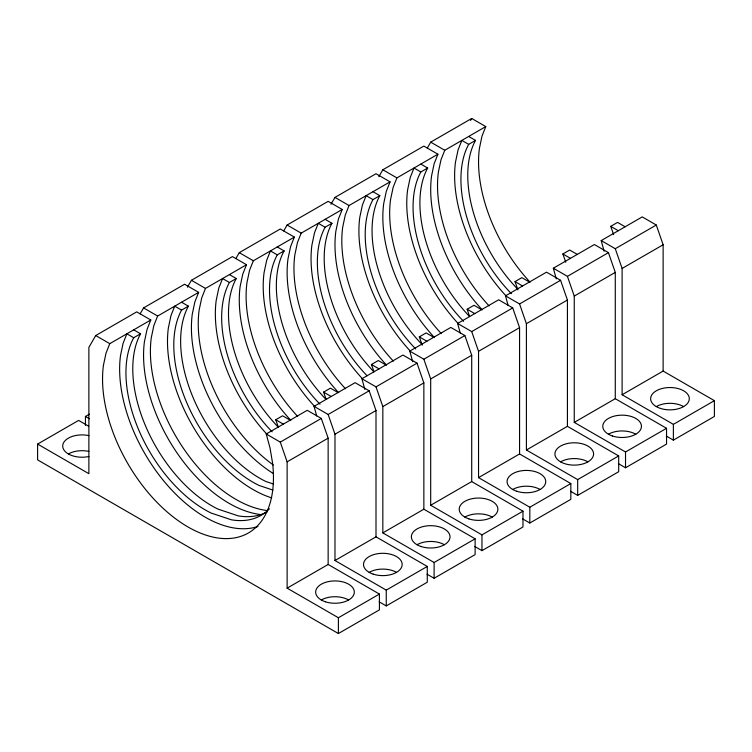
<?xml version="1.0" encoding="UTF-8"?>
<svg xmlns="http://www.w3.org/2000/svg" width="752" height="752" viewBox="0 0 752 752"><rect width="100%" height="100%" fill="white"/><g stroke="black" fill="none" stroke-linecap="round" stroke-linejoin="round"><path stroke-width="1.13" d="M37.6 444.084L88.877 473.685L88.877 347.386L95.711 335.542L136.723 311.864L150.795 319.985L109.773 343.664L106.004 353.158L103.419 365.416A120.846 69.776 60 0 0 188 526.973A120.846 69.776 60 0 0 272.581 463.091L269.996 447.835L266.227 433.989L307.239 410.31L321.311 418.432L328.145 438.162L328.145 564.47L379.422 594.071L379.422 609.853L338.4 633.541L37.6 459.876L37.6 444.084L78.622 420.406L88.67 426.205M150.795 319.985L147.025 329.479L144.431 341.737A120.846 69.776 60 0 0 176.353 451.924A120.846 69.776 60 0 0 261.16 514.603M140.145 313.838L143.566 307.916L184.578 284.237L198.65 292.359L157.629 316.037L153.859 325.531L151.274 337.789A120.846 69.776 60 0 0 266.857 510.523M198.65 292.359L194.881 301.843L192.286 314.11A120.846 69.776 60 0 0 273.126 473.403M187.427 287.189L191.422 280.289L232.434 256.601L246.506 264.723L205.484 288.411L201.715 297.905L199.12 310.162A120.846 69.776 60 0 0 273.408 465.046M246.506 264.723L242.736 274.217L240.142 286.484A120.846 69.776 60 0 0 290.817 420.349M235.855 258.575L239.277 252.653L280.289 228.975L294.361 237.096L253.339 260.775L249.57 270.269L246.976 282.536A120.846 69.776 60 0 0 297.651 416.411M294.361 237.096L290.592 246.59L287.997 258.848A120.846 69.776 60 0 0 338.673 392.723M283.711 230.949L287.123 225.027L328.145 201.348L342.216 209.47L301.195 233.148L297.425 242.642L294.831 254.909A120.846 69.776 60 0 0 345.506 388.775M342.216 209.47L338.447 218.964L335.853 231.221A120.846 69.776 60 0 0 386.528 365.096M330.993 204.309L334.978 197.4L376 173.721L390.072 181.843L349.05 205.522L345.281 215.016L342.686 227.273A120.846 69.776 60 0 0 393.362 361.148M390.072 181.843L386.302 191.337L383.708 203.595A120.846 69.776 60 0 0 434.383 337.469M378.848 176.682L382.834 169.773L423.855 146.085L437.918 154.207L396.906 177.895L393.136 187.389L390.542 199.647A120.846 69.776 60 0 0 441.217 333.521M437.918 154.207L434.148 163.701L431.563 175.968A120.846 69.776 60 0 0 482.239 309.843M427.277 148.059L430.689 142.147L471.711 118.459L485.773 126.58L444.761 150.268L440.992 159.762L438.397 172.02A120.846 69.776 60 0 0 489.073 305.895M485.773 126.58L482.004 136.074L479.419 148.341A120.846 69.776 60 0 0 530.094 282.207M470.573 120.433L471.711 118.459M257.917 526.494A120.846 69.776 60 0 1 162.366 479.221A120.846 69.776 60 0 1 120.508 355.555L123.102 343.288L126.872 333.794L133.706 337.742L140.539 333.794A111.935 64.625 60 0 0 218.014 509.123L238.234 515.872A111.935 64.625 60 0 0 267.327 511.736M271.651 497.88A120.846 69.776 60 0 1 168.363 327.919L170.948 315.661L174.718 306.167L181.561 310.115L188.395 306.167A111.935 64.625 60 0 0 265.87 481.496L273.38 483.997M266.894 434.167A120.846 69.776 60 0 1 216.219 300.292L218.804 288.035L222.573 278.541L229.416 282.489L236.25 278.541A111.935 64.625 60 0 0 278.174 427.042M314.75 406.541A120.846 69.776 60 0 1 264.074 272.666L266.659 260.408L270.429 250.914L277.272 254.862L284.106 250.914A111.935 64.625 60 0 0 326.03 399.415M362.596 378.914A120.846 69.776 60 0 1 311.92 245.039L314.515 232.772L318.284 223.278L325.118 227.226L331.961 223.278A111.935 64.625 60 0 0 373.885 371.789M410.451 351.278A120.846 69.776 60 0 1 359.776 217.413L362.37 205.146L366.139 195.652L372.973 199.6L379.816 195.652A111.935 64.625 60 0 0 421.74 344.153M458.306 323.651A120.846 69.776 60 0 1 407.631 189.777L410.225 177.519L413.995 168.025L420.829 171.973L427.672 168.025A111.935 64.625 60 0 0 469.596 316.526L467.161 309.232L473.995 305.284L481.571 309.664M506.162 296.025A120.846 69.776 60 0 1 455.486 162.15L458.081 149.892L461.85 140.398L468.684 144.346L475.518 140.398A111.935 64.625 60 0 0 517.451 288.9M85.455 425.482L85.455 416.458L89.46 414.145M278.287 427.004L275.74 419.748L282.583 415.8L290.15 420.171M326.142 399.378L323.595 392.121L330.429 388.173L338.005 392.544M373.998 371.742L371.45 364.494L378.284 360.546L385.861 364.917M422.21 345.159L419.306 336.868L426.14 332.92L433.716 337.291M517.921 289.896L515.017 281.605L521.85 277.657L529.427 282.028M565.777 262.269L562.872 253.979L569.706 250.031L577.282 254.402M613.632 234.643L610.727 226.352L617.561 222.404L625.128 226.775M316.686 415.95L314.082 406.362L355.094 382.674L369.166 390.796L376 410.536L376 536.834L427.277 566.444L427.277 582.227L386.255 605.915L379.14 601.807M364.833 389.386L361.928 378.735L402.95 355.047L417.022 363.169L423.855 382.909L423.855 509.207L475.123 538.808L475.123 554.6L434.111 578.279L426.995 574.171M412.688 361.75L409.784 351.099L450.805 327.421L464.877 335.542L471.711 355.273L471.711 481.581L522.978 511.181L522.978 526.973L481.966 550.652L474.85 546.544M460.252 333.061L457.639 323.473L498.661 299.794L512.723 307.916L519.566 327.646L519.566 453.954L570.834 483.555L570.834 499.347L529.822 523.025L522.706 518.918M508.108 305.434L505.494 295.846L546.516 272.168L560.578 280.289L567.422 300.02L567.422 426.328L618.689 455.928L618.689 471.711L577.677 495.399L570.561 491.291M556.254 278.87L553.35 268.22L594.371 244.532L608.434 252.653L615.277 272.393L615.277 398.692L666.545 428.302L666.545 444.084L625.523 467.763L618.417 463.664M604.1 251.243L601.205 240.593L642.227 216.905L656.289 225.027L663.123 244.767L663.123 371.065L714.4 400.666L714.4 416.458L673.378 440.136L666.272 436.028M266.227 433.989L280.289 442.11L321.311 418.432M314.082 406.362L328.145 414.484L369.166 390.796M361.928 378.735L376 386.857L417.022 363.169M409.784 351.099L423.855 359.221L464.877 335.542M457.639 323.473L471.711 331.594L512.723 307.916M505.494 295.846L519.566 303.968L560.578 280.289M553.35 268.22L567.422 276.341L608.434 252.653M601.205 240.593L615.277 248.715L656.289 225.027M379.422 594.071L338.4 617.749L287.123 588.149L287.123 461.841L328.145 438.162M427.277 566.444L386.255 590.123L334.978 560.522L334.978 434.214L376 410.536M475.123 538.808L434.111 562.496L382.834 532.895L382.834 406.588L423.855 382.909M522.978 511.181L481.966 534.869L430.689 505.259L430.689 378.961L471.711 355.273M570.834 483.555L529.822 507.233L478.545 477.633L478.545 351.334L519.566 327.646M618.689 455.928L577.677 479.607L526.4 450.006L526.4 323.698L567.422 300.02M666.545 428.302L625.523 451.98L574.255 422.38L574.255 296.072L615.277 272.393M714.4 400.666L673.378 424.354L622.111 394.753L622.111 268.445L663.123 244.767M287.123 588.149L328.145 564.47M334.978 560.522L376 536.834M382.834 532.895L423.855 509.207M430.689 505.259L471.711 481.581M478.545 477.633L519.566 453.954M526.4 450.006L567.422 426.328M574.255 422.38L615.277 398.692M622.111 394.753L663.123 371.065M272.976 490.088L259.036 485.444A111.935 64.625 60 0 1 181.561 310.115M468.684 136.45L475.518 140.398M610.727 226.352L618.294 230.723M430.689 142.147L444.761 150.268M420.829 164.077L427.672 168.025M562.872 253.979L570.439 258.35M382.834 169.773L396.906 177.895M372.973 191.704L379.816 195.652M515.017 281.605L522.584 285.976M334.978 197.4L349.05 205.522M325.118 219.34L331.961 223.278M467.161 309.232L474.728 313.603M287.123 225.027L301.195 233.148M277.272 246.966L284.106 250.914M419.306 336.868L426.882 341.239M239.277 252.653L253.339 260.775M229.416 274.593L236.25 278.541M371.45 364.494L379.027 368.865M191.422 280.289L205.484 288.411M181.561 302.219L188.395 306.167M323.595 392.121L331.171 396.492M143.566 307.916L157.629 316.037M133.706 329.846L140.539 333.794M275.74 419.748L283.316 424.119M95.711 335.542L109.773 343.664M85.455 416.458L89.479 418.779M615.277 248.715L622.111 268.445M567.422 276.341L574.255 296.072M519.566 303.968L526.4 323.698M471.711 331.594L478.545 351.334M423.855 359.221L430.689 378.961M376 386.857L382.834 406.588M328.145 414.484L334.978 434.214M280.289 442.11L287.123 461.841M673.378 424.354L673.378 440.136M625.523 451.98L625.523 467.763M577.677 479.607L577.677 495.399M529.822 507.233L529.822 523.025M481.966 534.869L481.966 550.652M434.111 562.496L434.111 578.279M386.255 590.123L386.255 605.915M338.4 617.749L338.4 633.541M511.416 293.675A111.935 64.625 60 0 1 468.684 144.346M656.289 406.588A19.336 11.167 0 0 0 688.644 401.587A19.336 11.167 0 0 0 664.956 387.91A19.336 11.167 0 0 0 656.289 406.588A19.336 11.167 0 0 1 683.634 406.588M463.561 321.311A111.935 64.625 60 0 1 420.829 171.973M608.434 434.214A19.336 11.167 0 0 1 635.778 434.214M415.706 348.937A111.935 64.625 60 0 1 372.973 199.6M560.578 461.85A19.336 11.167 0 0 0 592.933 456.84A19.336 11.167 0 0 0 569.255 443.172A19.336 11.167 0 0 0 560.578 461.85A19.336 11.167 0 0 1 587.923 461.85M367.051 375.737A111.935 64.625 60 0 1 325.118 227.226M512.723 489.477A19.336 11.167 0 0 1 540.077 489.477M319.995 404.191A111.935 64.625 60 0 1 277.272 254.862M464.877 517.103A19.336 11.167 0 0 1 492.222 517.103M272.149 431.817A111.935 64.625 60 0 1 229.416 282.489M417.022 544.73A19.336 11.167 0 0 1 444.366 544.73M369.166 572.366A19.336 11.167 0 0 1 396.511 572.366M269.451 508.784A111.935 64.625 60 0 1 231.4 519.811L211.18 513.071A111.935 64.625 60 0 1 133.706 337.742M88.962 456.483A19.336 11.167 0 0 1 62.698 446.058A19.336 11.167 0 0 1 88.962 435.634M321.311 599.993A19.336 11.167 0 0 1 348.655 599.993M68.366 453.954A19.336 11.167 0 0 1 88.962 451.426M612.438 435.991A19.336 11.167 0 0 0 641.447 426.328A19.336 11.167 0 0 0 612.438 416.655A19.336 11.167 0 0 0 612.438 435.991M516.727 491.253A19.336 11.167 0 0 0 545.736 481.581A19.336 11.167 0 0 0 516.727 471.918A19.336 11.167 0 0 0 516.727 491.253M468.881 518.88A19.336 11.167 0 0 0 497.88 509.207A19.336 11.167 0 0 0 468.881 499.544A19.336 11.167 0 0 0 468.881 518.88M421.026 546.507A19.336 11.167 0 0 0 450.025 536.834A19.336 11.167 0 0 0 421.026 527.171A19.336 11.167 0 0 0 421.026 546.507M373.171 574.133A19.336 11.167 0 0 0 402.17 564.47A19.336 11.167 0 0 0 373.171 554.797A19.336 11.167 0 0 0 373.171 574.133M325.315 601.76A19.336 11.167 0 0 0 354.314 592.097A19.336 11.167 0 0 0 325.315 582.424A19.336 11.167 0 0 0 325.315 601.76"/></g></svg>
